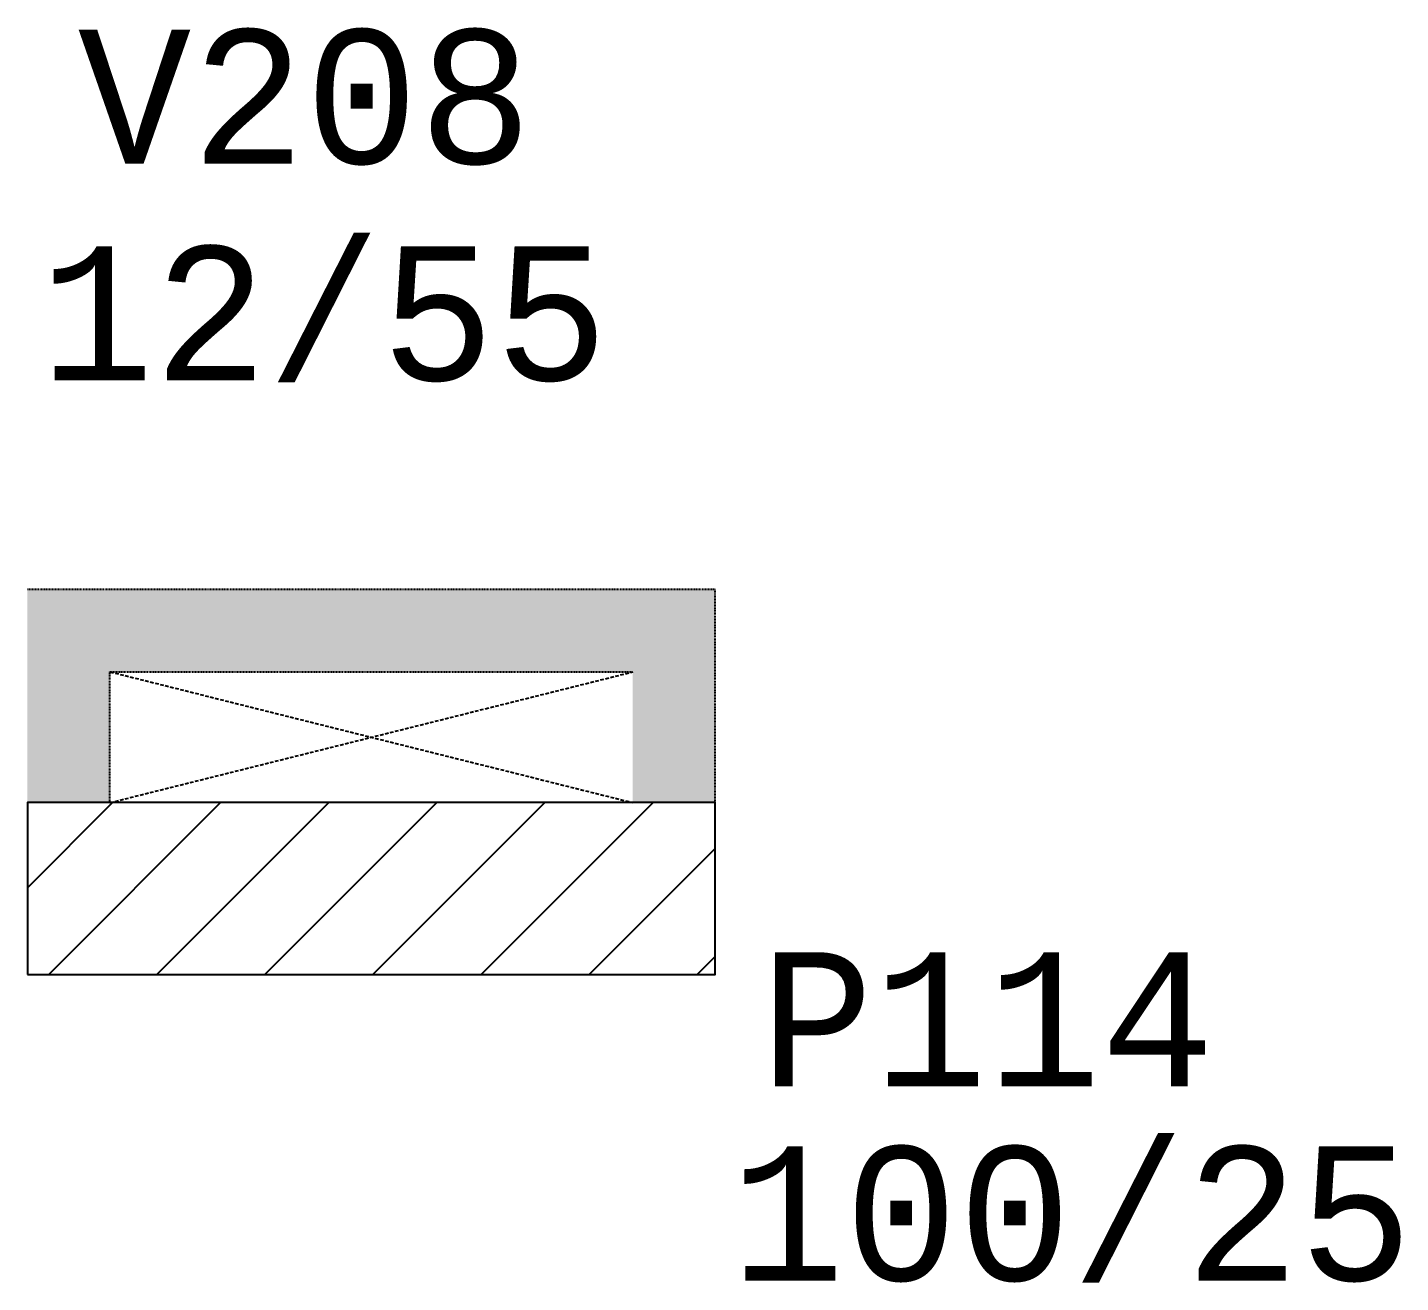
# Model space of a CAD drawing. Header units: millimetres. Extents: x -967 to 563, y -1588 to 506.
# Drawn here: x -967.2 to -767.5, y 323.1 to 505.6 of the extents above; entities that cross this region are included whole.
import ezdxf

# ---------------------------------------------------------------- set-up
doc = ezdxf.new("R2010")
doc.units = ezdxf.units.MM
doc.linetypes.add('HIDDEN2', pattern=[0.1875, 0.125, -0.0625])
doc.linetypes.add('TRAZO_HUECO', pattern=[0.75, 0.5, -0.25])
for name, color, linetype in [('1', 5, 'Continuous'), ('11', 7, 'Continuous'), ('12', 4, 'Continuous'), ('241', 7, 'TRAZO_HUECO'), ('3', 2, 'Continuous'), ('8', 7, 'Continuous'), ('9', 7, 'Continuous'), ('A_htc_alv', 7, 'Continuous')]:
    doc.layers.add(name, color=color, linetype=linetype)
doc.styles.add('TQS_LUCIDA_CONSOLE', font='lucon.TTF')

msp = doc.modelspace()

# ---------------------------------------------------------------- hatches: boundary and pattern name
at = {"linetype": 'ByBlock'}
h = msp.add_hatch(dxfattribs=at)
h.set_pattern_fill('ANSI31', color=4, scale=3.5)
h.set_pattern_definition([(45, (52855.973, 4982.851), (-7.857724, 7.857724), [])])
h.paths.add_polyline_path([(-967.1537, 367.8803), (-867.1537, 367.8803), (-867.1537, 392.8803), (-967.1537, 392.8803)])
at = {"layer": 'A_htc_alv', "linetype": 'ByBlock'}
h = msp.add_hatch(color=60, dxfattribs=at)
h.dxf.hatch_style = 1
h.paths.add_polyline_path([(-867.1537, 423.8803), (-967.1537, 423.8803), (-967.1537, 392.8803), (-955.1537, 392.8803), (-955.1537, 411.8803), (-879.1537, 411.8803), (-879.1537, 392.8803), (-867.1537, 392.8803)])

# ---------------------------------------------------------------- linework, layer by layer
at = {"layer": '1', "linetype": 'HIDDEN2'}
for points in [[(-867.1537, 423.8803), (-967.1537, 423.8803)], [(-867.1537, 392.8803), (-867.1537, 423.8803)], [(-955.1537, 392.8803), (-955.1537, 411.8803)], [(-955.1537, 411.8803), (-879.1537, 411.8803)]]:
    msp.add_lwpolyline(points, dxfattribs=at)
at = {"layer": '241'}
for p, q in [((-955.1537, 392.8803), (-879.1537, 411.8803)), ((-955.1537, 411.8803), (-879.1537, 392.8803))]:
    msp.add_line(p, q, dxfattribs=at)
at = {"layer": '3'}
msp.add_lwpolyline([(-967.1537, 367.8803), (-867.1537, 367.8803), (-867.1537, 392.8803), (-967.1537, 392.8803), (-967.1537, 367.8803)], dxfattribs=at)

# ---------------------------------------------------------------- texts
at = {"layer": '11', "linetype": 'Continuous', "style": 'TQS_LUCIDA_CONSOLE'}
msp.add_text('12/55', height=19.5, dxfattribs=at).set_placement((-965.3248, 454.2615))
at = {"layer": '12', "linetype": 'Continuous', "style": 'TQS_LUCIDA_CONSOLE'}
msp.add_text('100/25', height=19.5, dxfattribs=at).set_placement((-864.9036, 323.3963))
at = {"layer": '8', "linetype": 'Continuous', "style": 'TQS_LUCIDA_CONSOLE'}
msp.add_text('V208', height=19.5, dxfattribs=at).set_placement((-959.8522, 485.7615))
at = {"layer": '9', "linetype": 'Continuous', "style": 'TQS_LUCIDA_CONSOLE'}
msp.add_text('P114', height=19.5, dxfattribs=at).set_placement((-860.6537, 351.6303))

doc.saveas('drawing.dxf')
